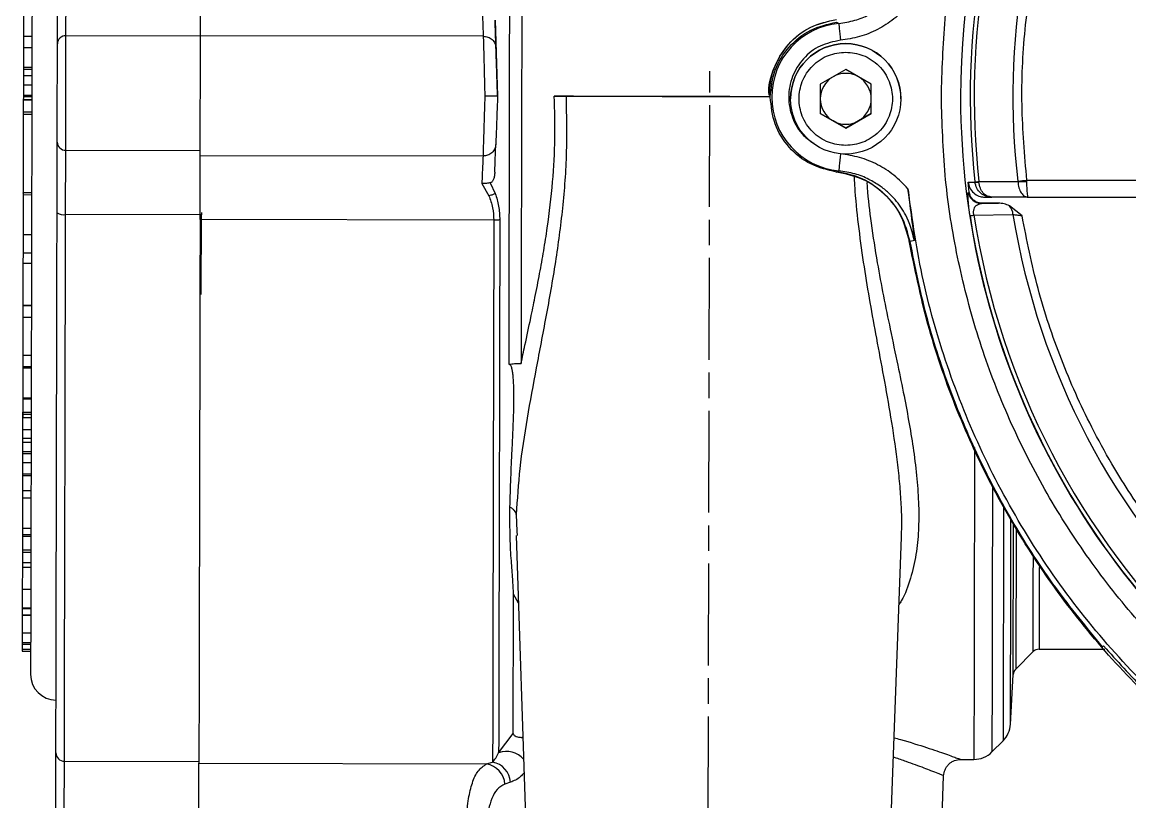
# Model space of a CAD drawing. Header units: millimetres. Extents: x 2223 to 4172, y 741 to 2119.
# Drawn here: x 2633.1 to 2763.5, y 1770.1 to 1862 of the extents above; entities that cross this region are included whole.
import ezdxf

# ---------------------------------------------------------------- set-up
doc = ezdxf.new("R2010")
doc.units = ezdxf.units.MM
doc.linetypes.add('AM_ISO08W050', pattern=[18, 12, -1.5, 3, -1.5])
doc.layers.add('AM_7', color=4, linetype='AM_ISO08W050', lineweight=25)

msp = doc.modelspace()

# ---------------------------------------------------------------- linework, layer by layer
at = {"color": 7, "linetype": 'Continuous', "lineweight": 25}
for p, q in [((2638.233, 1860.35), (2638.25, 1867.922)), ((2633.241, 1864.04), (2633.233, 1860.3)), ((2688.768, 1862.181), (2689.061, 1853.236)), ((2728.991, 1861.954), (2729.241, 1861.805)), ((2633.233, 1860.3), (2633.23, 1858.971)), ((2633.233, 1860.3), (2634.233, 1860.298)), ((2638.205, 1846.87), (2638.233, 1860.35)), ((2654.076, 1860.316), (2638.233, 1860.35)), ((2687.378, 1860.287), (2654.076, 1860.359)), ((2633.23, 1858.971), (2634.23, 1858.969)), ((2633.23, 1858.971), (2633.23, 1858.791)), ((2633.23, 1858.791), (2633.23, 1858.71)), ((2633.228, 1857.728), (2633.226, 1856.861)), ((2633.229, 1858.074), (2633.228, 1857.728)), ((2633.23, 1858.71), (2633.229, 1858.074)), ((2633.225, 1856.428), (2633.224, 1855.821)), ((2633.226, 1856.66), (2633.225, 1856.428)), ((2633.225, 1856.428), (2634.225, 1856.426)), ((2633.226, 1856.861), (2633.226, 1856.66)), ((2633.226, 1856.66), (2634.226, 1856.657)), ((2730.061, 1856.387), (2727.061, 1854.655)), ((2733.061, 1854.655), (2730.061, 1856.387)), ((2633.224, 1855.821), (2633.221, 1854.568)), ((2633.223, 1855.677), (2634.223, 1855.675)), ((2633.221, 1854.568), (2633.218, 1853.355)), ((2633.221, 1854.568), (2634.221, 1854.566)), ((2727.061, 1854.655), (2727.061, 1851.191)), ((2733.061, 1851.191), (2733.061, 1854.655)), ((2633.217, 1852.865), (2634.217, 1852.862)), ((2633.217, 1852.865), (2633.217, 1852.807)), ((2633.217, 1852.807), (2634.217, 1852.805)), ((2633.218, 1853.355), (2634.218, 1853.353)), ((2633.218, 1853.181), (2634.218, 1853.179)), ((2689.061, 1853.236), (2689.061, 1853.236)), ((2695.734, 1853.222), (2721.178, 1853.167)), ((2721.061, 1853.363), (2721.061, 1853.363)), ((2723.561, 1852.93), (2723.561, 1852.93)), ((2723.621, 1852.93), (2723.621, 1852.93)), ((2736.561, 1852.916), (2736.561, 1852.916)), ((2633.214, 1851.099), (2633.186, 1838.37)), ((2633.214, 1851.376), (2634.214, 1851.373)), ((2633.214, 1851.376), (2633.214, 1851.099)), ((2633.214, 1851.099), (2634.214, 1851.097)), ((2727.061, 1851.191), (2730.061, 1849.459)), ((2728.561, 1850.325), (2727.061, 1851.191)), ((2730.061, 1849.459), (2733.061, 1851.191)), ((2733.061, 1851.191), (2731.561, 1850.325)), ((2730.061, 1849.459), (2728.561, 1850.325)), ((2731.561, 1850.325), (2730.061, 1849.459)), ((2730.061, 1849.459), (2730.061, 1849.459)), ((2638.188, 1839.297), (2638.205, 1846.87)), ((2638.205, 1846.87), (2654.047, 1846.836)), ((2654.046, 1846.263), (2687.348, 1846.192)), ((2728.991, 1844.303), (2729.241, 1844.452)), ((2744.472, 1843.119), (2745.277, 1843.117)), ((2744.61, 1841.943), (2744.472, 1843.119)), ((2745.275, 1843.134), (2745.277, 1843.117)), ((2745.737, 1843.186), (2750.323, 1843.178)), ((2745.743, 1843.117), (2745.737, 1843.186)), ((2750.323, 1843.178), (2750.32, 1843.218)), ((2751.345, 1843.338), (2802.037, 1843.338)), ((2751.345, 1843.338), (2751.348, 1843.178)), ((2634.194, 1841.857), (2633.194, 1841.859)), ((2687.212, 1842.969), (2688.036, 1841.511)), ((2688.204, 1843.031), (2688.784, 1841.775)), ((2744.515, 1841.91), (2744.61, 1841.943)), ((2633.193, 1841.636), (2634.193, 1841.634)), ((2746.002, 1840.594), (2748.043, 1840.628)), ((2748.043, 1840.628), (2746.099, 1840.628)), ((2746.463, 1841.338), (2747.251, 1841.338)), ((2747.251, 1841.338), (2746.96, 1841.391)), ((2747.251, 1841.338), (2746.989, 1841.4)), ((2751.546, 1841.338), (2747.251, 1841.338)), ((2751.546, 1841.338), (2802.037, 1841.338)), ((2654.188, 1839.263), (2638.188, 1839.297)), ((2654.168, 1829.877), (2654.188, 1839.263)), ((2654.189, 1839.55), (2654.188, 1839.263)), ((2745.154, 1839.222), (2749.754, 1839.305)), ((2750.825, 1839.154), (2749.351, 1840.329)), ((2688.616, 1838.619), (2654.03, 1838.693)), ((2633.183, 1836.949), (2633.179, 1834.774)), ((2633.183, 1836.949), (2634.183, 1836.947)), ((2738.158, 1836.22), (2737.642, 1836.101)), ((2633.179, 1834.774), (2633.176, 1833.583)), ((2633.179, 1834.774), (2634.179, 1834.772)), ((2633.176, 1833.583), (2633.166, 1828.623)), ((2633.176, 1833.583), (2634.176, 1833.581)), ((2633.166, 1828.59), (2633.163, 1827.201)), ((2633.166, 1828.623), (2634.166, 1828.62)), ((2633.166, 1828.623), (2633.166, 1828.59)), ((2633.166, 1828.59), (2634.166, 1828.588)), ((2633.163, 1827.201), (2633.153, 1822.717)), ((2633.163, 1827.201), (2634.163, 1827.199)), ((2633.153, 1822.717), (2633.15, 1821.403)), ((2633.153, 1822.717), (2634.153, 1822.715)), ((2633.15, 1821.241), (2633.142, 1817.696)), ((2633.15, 1821.403), (2634.15, 1821.4)), ((2633.15, 1821.403), (2633.15, 1821.241)), ((2633.15, 1821.241), (2634.15, 1821.239)), ((2633.142, 1817.594), (2633.139, 1816.028)), ((2633.142, 1817.696), (2634.142, 1817.694)), ((2633.142, 1817.696), (2633.142, 1817.594)), ((2633.142, 1817.696), (2633.142, 1817.594)), ((2633.142, 1817.594), (2634.142, 1817.592)), ((2633.139, 1816.019), (2633.136, 1814.683)), ((2633.138, 1815.8), (2634.138, 1815.798)), ((2633.139, 1816.028), (2634.139, 1816.026)), ((2633.136, 1814.683), (2633.134, 1813.631)), ((2633.137, 1815.375), (2634.137, 1815.373)), ((2633.134, 1813.976), (2634.134, 1813.974)), ((2633.131, 1812.494), (2633.129, 1811.38)), ((2633.131, 1812.494), (2634.131, 1812.492)), ((2633.132, 1812.942), (2634.132, 1812.94)), ((2633.128, 1811.166), (2633.126, 1810.101)), ((2633.129, 1811.38), (2633.128, 1811.166)), ((2633.128, 1811.166), (2634.128, 1811.164)), ((2633.129, 1811.38), (2634.129, 1811.378)), ((2633.126, 1810.101), (2633.123, 1808.757)), ((2633.126, 1810.101), (2634.126, 1810.099)), ((2633.123, 1808.543), (2633.119, 1806.792)), ((2633.123, 1808.757), (2634.123, 1808.754)), ((2633.123, 1808.757), (2633.123, 1808.543)), ((2633.123, 1808.543), (2634.123, 1808.541)), ((2633.119, 1806.792), (2633.117, 1805.932)), ((2633.119, 1806.792), (2634.119, 1806.789)), ((2633.117, 1805.932), (2633.109, 1802.355)), ((2633.117, 1805.932), (2634.117, 1805.93)), ((2691.266, 1803.958), (2691.339, 1801.987)), ((2748.644, 1804.954), (2748.585, 1777.295)), ((2749.783, 1785.11), (2749.821, 1802.872)), ((2633.107, 1801.409), (2633.104, 1799.799)), ((2633.108, 1801.592), (2633.107, 1801.409)), ((2633.107, 1801.409), (2634.107, 1801.407)), ((2633.109, 1802.355), (2633.108, 1801.592)), ((2633.108, 1801.592), (2634.108, 1801.59)), ((2633.109, 1802.355), (2634.109, 1802.353)), ((2691.265, 1801.499), (2692.847, 1753.228)), ((2691.339, 1801.987), (2691.357, 1801.502)), ((2736.622, 1801.303), (2736.625, 1801.475)), ((2750.111, 1802.436), (2750.076, 1785.764)), ((2734.847, 1753.138), (2736.632, 1801.303)), ((2633.103, 1799.544), (2633.101, 1798.323)), ((2633.104, 1799.799), (2633.103, 1799.544)), ((2633.103, 1799.544), (2634.103, 1799.542)), ((2633.104, 1799.799), (2634.104, 1799.796)), ((2633.1, 1797.756), (2633.094, 1795.154)), ((2633.101, 1798.323), (2633.1, 1797.756)), ((2633.1, 1797.756), (2634.1, 1797.754)), ((2633.101, 1798.323), (2634.101, 1798.321)), ((2633.094, 1795.154), (2633.089, 1792.959)), ((2633.094, 1795.154), (2634.094, 1795.151)), ((2691.526, 1793.525), (2690.936, 1794.585)), ((2633.089, 1792.892), (2633.088, 1792.152)), ((2633.089, 1792.959), (2634.089, 1792.957)), ((2633.089, 1792.959), (2633.089, 1792.892)), ((2633.089, 1792.892), (2634.089, 1792.89)), ((2633.088, 1792.108), (2633.083, 1790.012)), ((2633.088, 1792.152), (2633.088, 1792.108)), ((2633.088, 1792.152), (2634.088, 1792.15)), ((2633.088, 1792.108), (2634.088, 1792.106)), ((2633.083, 1790.012), (2633.081, 1788.877)), ((2633.083, 1790.012), (2634.083, 1790.01)), ((2633.08, 1788.706), (2633.079, 1788.091)), ((2633.081, 1788.877), (2633.08, 1788.706)), ((2633.08, 1788.706), (2634.08, 1788.703)), ((2633.081, 1788.877), (2634.081, 1788.875)), ((2760.312, 1788.375), (2760.423, 1788.486)), ((2633.079, 1788.091), (2633.078, 1787.87)), ((2633.078, 1787.87), (2634.078, 1787.867)), ((2633.079, 1788.091), (2634.079, 1788.089)), ((2750.076, 1785.764), (2752.128, 1787.809)), ((2752.836, 1788.1), (2760.585, 1788.083)), ((2749.461, 1779.222), (2749.783, 1785.11)), ((2689.189, 1775.892), (2690.901, 1778.156)), ((2691.84, 1777.712), (2692.043, 1777.765)), ((2691.84, 1777.712), (2692.046, 1777.66)), ((2747.275, 1775.991), (2748.585, 1777.295)), ((2638.037, 1768.578), (2638.051, 1774.901)), ((2638.051, 1774.901), (2653.894, 1774.867)), ((2653.893, 1774.658), (2687.769, 1774.586)), ((2687.769, 1774.586), (2688.479, 1774.806)), ((2743.594, 1775.12), (2745.152, 1775.116)), ((2740.847, 1753.126), (2741.591, 1773.194)), ((2690.579, 1772.438), (2689.928, 1772.211))]:
    msp.add_line(p, q, dxfattribs=at)
at = {"color": 7, "linetype": 'Continuous', "lineweight": 25, "flags": 128}
for points in [[(2691.914, 1864.644), (2691.902, 1859.196), (2691.891, 1853.718), (2691.879, 1848.237), (2691.867, 1842.781), (2691.856, 1837.377), (2691.844, 1832.051), (2691.833, 1826.83), (2691.822, 1821.739)], [(2690.408, 1821.626), (2690.418, 1826.561), (2690.429, 1831.619), (2690.44, 1836.775), (2690.451, 1842.006), (2690.463, 1847.289), (2690.474, 1852.599), (2690.485, 1857.912), (2690.497, 1863.204)], [(2729.241, 1861.805), (2729.245, 1861.761), (2729.256, 1861.644), (2729.274, 1861.458), (2729.297, 1861.21), (2729.325, 1860.91), (2729.358, 1860.568), (2729.393, 1860.199), (2729.429, 1859.814)], [(2729.429, 1846.443), (2729.393, 1846.059), (2729.358, 1845.689), (2729.325, 1845.348), (2729.297, 1845.047), (2729.274, 1844.8), (2729.256, 1844.613), (2729.245, 1844.496), (2729.241, 1844.452)], [(2745.275, 1843.134), (2745.289, 1843.136), (2745.316, 1843.139), (2745.357, 1843.143), (2745.41, 1843.149), (2745.475, 1843.157), (2745.552, 1843.165), (2745.64, 1843.175), (2745.737, 1843.186)], [(2750.32, 1843.218), (2750.427, 1843.231), (2750.542, 1843.244), (2750.664, 1843.258), (2750.793, 1843.274), (2750.927, 1843.289), (2751.064, 1843.305), (2751.204, 1843.322), (2751.345, 1843.338)], [(2746.002, 1840.594), (2746.056, 1840.613), (2746.099, 1840.628)], [(2638.051, 1774.901), (2638.053, 1776.041), (2638.056, 1777.532), (2638.06, 1779.368), (2638.065, 1781.539), (2638.07, 1784.037), (2638.076, 1786.849), (2638.083, 1789.964), (2638.09, 1793.366), (2638.098, 1797.041), (2638.107, 1800.972), (2638.115, 1805.142), (2638.125, 1809.53), (2638.135, 1814.118), (2638.145, 1818.885), (2638.155, 1823.809), (2638.166, 1828.867), (2638.177, 1834.038), (2638.188, 1839.297)], [(2744.694, 1839.151), (2744.708, 1839.153), (2744.736, 1839.157), (2744.776, 1839.163), (2744.829, 1839.171), (2744.893, 1839.181), (2744.97, 1839.193), (2745.057, 1839.207), (2745.154, 1839.222)], [(2688.616, 1838.619), (2688.604, 1833.16), (2688.593, 1827.799), (2688.581, 1822.562), (2688.57, 1817.475), (2688.56, 1812.562), (2688.55, 1807.849), (2688.54, 1803.357), (2688.531, 1799.109), (2688.523, 1795.126), (2688.515, 1791.426), (2688.508, 1788.029), (2688.501, 1784.951), (2688.495, 1782.206), (2688.49, 1779.808), (2688.486, 1777.769), (2688.482, 1776.099), (2688.479, 1774.806)], [(2689.323, 1838.671), (2689.312, 1833.44), (2689.301, 1828.298), (2689.29, 1823.268), (2689.279, 1818.374), (2689.269, 1813.637), (2689.26, 1809.08), (2689.25, 1804.721), (2689.241, 1800.582), (2689.233, 1796.681), (2689.225, 1793.036), (2689.218, 1789.662), (2689.212, 1786.576), (2689.206, 1783.791), (2689.2, 1781.319), (2689.196, 1779.173), (2689.192, 1777.361), (2689.189, 1775.892)], [(2745.23, 1811.859), (2745.228, 1811.001), (2745.219, 1806.698), (2745.21, 1802.603), (2745.202, 1798.734), (2745.194, 1795.111), (2745.187, 1791.747), (2745.181, 1788.66), (2745.175, 1785.862), (2745.169, 1783.366), (2745.165, 1781.184), (2745.161, 1779.325), (2745.157, 1777.798), (2745.155, 1776.608), (2745.153, 1775.763), (2745.152, 1775.265), (2745.152, 1775.116)], [(2747.341, 1807.175), (2747.339, 1806.134), (2747.331, 1802.075), (2747.322, 1798.253), (2747.315, 1794.686), (2747.308, 1791.391), (2747.301, 1788.383), (2747.296, 1785.675), (2747.29, 1783.282), (2747.286, 1781.213), (2747.282, 1779.479), (2747.279, 1778.087), (2747.277, 1777.044), (2747.276, 1776.355), (2747.275, 1776.023), (2747.275, 1775.991)]]:
    msp.add_lwpolyline(points, dxfattribs=at)
at = {"color": 7, "linetype": 'Continuous', "lineweight": 25}
msp.add_circle((2730.061, 1852.923), 6.5, dxfattribs=at)
for centre, radius, start, end in [((2835.061, 1853.128), 91.48, 295.79271, 180), ((2835.061, 1853.128), 90.341, 353.64897, 186.35103), ((2835.061, 1853.128), 89.875, 353.64897, 186.35103), ((2835.061, 1853.128), 85.319, 353.33017, 186.66983), ((2730.061, 1853.129), 8.715, 95.40246, 264.59754), ((2638.2, 1859.381), 0.97, 88.05077, 177.92611), ((2730.061, 1852.923), 6.5, 90, 179.93876), ((2730.061, 1852.923), 6.5, 359.93876, 90), ((2730.061, 1852.923), 3, 120, 180), ((2730.061, 1852.923), 3, 60, 120), ((2730.061, 1852.923), 3, 0, 60), ((2730.061, 1852.923), 3, 180, 240), ((2730.061, 1852.923), 3, 300, 0), ((2835.061, 1853.128), 91.48, 180, 290.22656), ((2730.061, 1852.923), 3, 240, 300), ((2638.176, 1847.839), 0.97, 181.82891, 271.70426), ((2745.51, 1844.942), 1.84, 262.72784, 277.27081), ((2750.835, 1857.5), 14.332, 267.94958, 272.05017), ((2746.004, 1842.095), 1.5, 187.07071, 269.91276), ((2637.95, 1840.829), 1.551, 240.61194, 278.85648), ((2835.061, 1853.128), 90.976, 188.79238, 262.46584), ((2747.994, 1839.202), 1.764, 3.33536, 39.6988), ((2835.061, 1853.128), 86.42, 189.2043, 262.12076), ((2835.061, 1853.128), 91.441, 188.79238, 262.46584), ((2752.834, 1787.1), 1, 89.87803, 134.86738), ((2750.781, 1785.056), 1, 134.87751, 176.87751), ((2637.073, 1785.112), 3, 179.87751, 269.87751), ((2746.468, 1779.421), 3, 314.87751, 356.87751), ((2638.045, 1775.893), 0.992, 180.34725, 270.33968), ((2690.098, 1773.35), 2.7, 41.22775, 109.68883), ((2745.158, 1778.116), 3, 269.87751, 314.87751), ((2687.336, 1772.023), 2.599, 4.13755, 80.39959), ((2687.967, 1772.237), 2.62, 4.39901, 78.72064)]:
    msp.add_arc(centre, radius, start, end, dxfattribs=at)
for points in [[(2741.321, 1853.129), (2741.408, 1856.196), (2741.582, 1862.332), (2742.985, 1871.446), (2745.21, 1880.384), (2748.318, 1889.059), (2752.256, 1897.389), (2756.994, 1905.292), (2762.482, 1912.693), (2768.67, 1919.52), (2775.497, 1925.707), (2782.898, 1931.196), (2790.801, 1935.933), (2799.131, 1939.872), (2807.806, 1942.98), (2816.744, 1945.205), (2825.858, 1946.608), (2831.994, 1946.782), (2835.061, 1946.869)], [(2835.061, 1937.414), (2832.099, 1937.324), (2826.173, 1937.143), (2817.384, 1935.688), (2808.791, 1933.383), (2800.49, 1930.169), (2792.573, 1926.103), (2785.128, 1921.225), (2778.238, 1915.591), (2771.979, 1909.263), (2766.421, 1902.312), (2761.625, 1894.814), (2757.645, 1886.853), (2754.526, 1878.517), (2752.298, 1869.899), (2751.006, 1861.096), (2750.582, 1852.197), (2751.091, 1846.291), (2751.345, 1843.338)], [(2654.076, 1860.359), (2654.077, 1860.716), (2654.079, 1861.429), (2654.082, 1863.229), (2654.087, 1865.411), (2654.091, 1867.089), (2654.092, 1867.928)], [(2721.171, 1853.129), (2721.284, 1854.204), (2721.511, 1856.355), (2723.275, 1859.141), (2725.829, 1861.228), (2727.937, 1861.712), (2728.991, 1861.954)], [(2654.046, 1846.263), (2654.047, 1846.588), (2654.048, 1847.238), (2654.052, 1848.949), (2654.056, 1851.018), (2654.061, 1853.311), (2654.066, 1855.604), (2654.071, 1857.672), (2654.074, 1859.384), (2654.076, 1860.034), (2654.076, 1860.359)], [(2714.061, 1853.183), (2712.502, 1853.186), (2709.382, 1853.193), (2704.885, 1853.202), (2700.677, 1853.211), (2698.306, 1853.216), (2697.12, 1853.219)], [(2728.991, 1844.303), (2727.937, 1844.545), (2725.829, 1845.03), (2723.275, 1847.116), (2721.511, 1849.903), (2721.284, 1852.053), (2721.171, 1853.129)], [(2835.061, 1759.388), (2831.994, 1759.475), (2825.858, 1759.649), (2816.744, 1761.052), (2807.806, 1763.278), (2799.131, 1766.385), (2790.801, 1770.324), (2782.898, 1775.061), (2775.497, 1780.55), (2768.67, 1786.738), (2762.482, 1793.565), (2756.994, 1800.966), (2752.256, 1808.869), (2748.318, 1817.198), (2745.21, 1825.873), (2742.985, 1834.811), (2741.582, 1843.926), (2741.408, 1850.061), (2741.321, 1853.129)], [(2654.03, 1838.693), (2654.032, 1839.532), (2654.035, 1841.211), (2654.04, 1843.393), (2654.044, 1845.192), (2654.045, 1845.906), (2654.046, 1846.263)], [(2824.272, 1755.455), (2820.62, 1755.979), (2813.317, 1757.027), (2802.674, 1760.147), (2792.431, 1764.355), (2782.73, 1769.71), (2773.691, 1776.115), (2765.429, 1783.496), (2758.047, 1791.758), (2751.643, 1800.797), (2746.287, 1810.498), (2742.079, 1820.741), (2738.96, 1831.384), (2737.912, 1838.688), (2737.388, 1842.339)], [(2654.03, 1838.693), (2654.024, 1836.079), (2654.013, 1830.849), (2653.997, 1823.27), (2653.981, 1815.981), (2653.967, 1809.071), (2653.953, 1802.605), (2653.94, 1796.648), (2653.929, 1791.26), (2653.918, 1786.496), (2653.91, 1782.4), (2653.902, 1779.032), (2653.897, 1776.352), (2653.894, 1775.223), (2653.893, 1774.658)], [(2689.323, 1838.671), (2689.274, 1838.664), (2689.176, 1838.648), (2689.001, 1838.632), (2688.812, 1838.621), (2688.681, 1838.62), (2688.616, 1838.619)], [(2817.729, 1755.658), (2814.435, 1756.344), (2807.846, 1757.717), (2798.294, 1761.037), (2789.111, 1765.241), (2780.408, 1770.377), (2772.271, 1776.366), (2764.787, 1783.154), (2758.031, 1790.667), (2752.077, 1798.83), (2746.978, 1807.554), (2742.814, 1816.756), (2739.534, 1826.322), (2738.189, 1832.916), (2737.517, 1836.214)], [(2760.312, 1788.375), (2758.425, 1790.671), (2754.65, 1795.264), (2749.805, 1802.765), (2745.605, 1810.636), (2742.158, 1818.865), (2739.405, 1827.359), (2738.229, 1833.187), (2737.642, 1836.101)], [(2760.423, 1788.486), (2762, 1786.731), (2765.152, 1783.22), (2768.663, 1780.067), (2770.419, 1778.491)], [(2653.879, 1768.247), (2653.881, 1769.038), (2653.884, 1770.62), (2653.889, 1772.533), (2653.892, 1773.993), (2653.893, 1774.436), (2653.893, 1774.658)]]:
    msp.add_open_spline(points, degree=3, dxfattribs=at)
for points, knots in [([(2634.366, 1922.118), (2634.365, 1922.063), (2634.365, 1921.954), (2634.363, 1921.044), (2634.36, 1919.558), (2634.355, 1917.384), (2634.349, 1914.553), (2634.342, 1911.039), (2634.333, 1906.885), (2634.323, 1902.142), (2634.312, 1896.88), (2634.299, 1891.188), (2634.287, 1885.166), (2634.273, 1878.943), (2634.26, 1872.577), (2634.246, 1866.224), (2634.232, 1859.886), (2634.224, 1855.707), (2634.219, 1853.618)], [0, 0, 0, 0, 0.058246, 0.11649693, 0.17824009, 0.23998813, 0.30380301, 0.36862551, 0.4341376, 0.5, 0.56586239, 0.63137448, 0.69619698, 0.76001186, 0.82175502, 0.88350306, 0.9417503, 1, 1, 1, 1]), ([(2729.241, 1861.805), (2729.882, 1861.902), (2731.105, 1862.086), (2732.584, 1862.688), (2733.673, 1863.304), (2734.439, 1863.846), (2735.727, 1864.94), (2737.307, 1866.899), (2737.878, 1869.006), (2738.158, 1870.037)], [0, 0, 0, 0, 0.1490589, 0.284486, 0.365253, 0.4374072, 0.5004523, 0.7554674, 1, 1, 1, 1]), ([(2637.231, 1859.416), (2637.232, 1859.807), (2637.234, 1860.602), (2637.238, 1862.592), (2637.243, 1865.006), (2637.247, 1866.843), (2637.249, 1867.746)], [0, 0, 0, 0, 0.2457963, 0.5, 0.7542037, 1, 1, 1, 1]), ([(2687.256, 1863.511), (2687.283, 1862.796), (2687.335, 1861.413), (2687.364, 1860.654), (2687.378, 1860.287)], [0, 0, 0, 0, 0.5167256, 1, 1, 1, 1]), ([(2737.388, 1863.918), (2736.854, 1863.366), (2735.789, 1862.264), (2733.832, 1861.044), (2731.704, 1860.158), (2730.189, 1859.929), (2729.429, 1859.814)], [0, 0, 0, 0, 0.250755, 0.4999887, 0.7492331, 1, 1, 1, 1]), ([(2688.875, 1858.927), (2688.862, 1859.312), (2688.836, 1860.093), (2688.791, 1861.478), (2688.768, 1862.181)], [0, 0, 0, 0, 0.4921548, 1, 1, 1, 1]), ([(2721.063, 1853.363), (2721.063, 1853.366), (2720.87, 1854.431), (2721.554, 1856.64), (2723.157, 1859.438), (2725.782, 1861.549), (2727.903, 1862.04), (2728.964, 1862.286)], [0, 0, 0, 0, 0.0007305, 0.2505479, 0.5003652, 0.7501826, 1, 1, 1, 1]), ([(2721.061, 1853.373), (2721.116, 1854.118), (2721.207, 1855.373), (2721.944, 1857.425), (2723.328, 1859.576), (2725.809, 1861.567), (2727.935, 1862.051), (2728.964, 1862.286)], [0, 0, 0, 0, 0.17216565, 0.28957594, 0.50053694, 0.75812355, 1, 1, 1, 1]), ([(2687.378, 1860.288), (2687.563, 1860.269), (2687.947, 1860.231), (2688.445, 1859.918), (2688.795, 1859.461), (2688.849, 1859.1), (2688.875, 1858.927)], [0, 0, 0, 0, 0.2401532, 0.4994831, 0.7591014, 1, 1, 1, 1]), ([(2687.378, 1860.287), (2687.385, 1860.022), (2687.399, 1859.482), (2687.434, 1858.081), (2687.477, 1856.494), (2687.52, 1854.83), (2687.546, 1853.796), (2687.56, 1853.239)], [0, 0, 0, 0, 0.210699, 0.4283077, 0.6613624, 0.8175755, 1, 1, 1, 1]), ([(2633.23, 1858.971), (2633.229, 1858.496), (2633.227, 1857.414), (2633.226, 1856.852), (2633.226, 1856.7), (2633.226, 1856.66)], [0, 0, 0, 0, 0.3643853, 0.8308514, 1, 1, 1, 1]), ([(2637.219, 1853.612), (2637.22, 1854.224), (2637.223, 1855.476), (2637.227, 1857.192), (2637.23, 1858.611), (2637.231, 1859.152), (2637.231, 1859.416)], [0, 0, 0, 0, 0.244178, 0.5, 0.755822, 1, 1, 1, 1]), ([(2689.061, 1853.236), (2689.041, 1853.852), (2689.001, 1855.084), (2688.946, 1856.755), (2688.9, 1858.14), (2688.883, 1858.665), (2688.875, 1858.927)], [0, 0, 0, 0, 0.2499144, 0.4998312, 0.749722, 1, 1, 1, 1]), ([(2729.429, 1859.814), (2728.615, 1859.648), (2726.987, 1859.315), (2724.981, 1857.741), (2723.655, 1855.612), (2723.188, 1853.123), (2723.668, 1850.67), (2724.767, 1848.717), (2725.882, 1847.974), (2726.308, 1847.69)], [0, 0, 0, 0, 0.1511127, 0.3022254, 0.453338, 0.6044507, 0.7555634, 0.9066761, 1, 1, 1, 1]), ([(2730.061, 1847.423), (2729.369, 1847.497), (2728.305, 1847.61), (2727.024, 1848.296), (2726.144, 1849.005), (2725.43, 1849.887), (2724.765, 1851.167), (2724.428, 1852.923), (2724.765, 1854.68), (2725.43, 1855.96), (2726.144, 1856.841), (2727.024, 1857.551), (2728.305, 1858.237), (2729.369, 1858.35), (2730.061, 1858.423)], [0, 0, 0, 0, 0.1197284, 0.1841803, 0.25, 0.3158197, 0.3802716, 0.5, 0.6197284, 0.6841803, 0.75, 0.8158197, 0.8802716, 1, 1, 1, 1]), ([(2730.061, 1858.423), (2730.753, 1858.35), (2731.817, 1858.237), (2733.098, 1857.551), (2733.978, 1856.841), (2734.692, 1855.96), (2735.356, 1854.68), (2735.694, 1852.923), (2735.356, 1851.167), (2734.692, 1849.887), (2733.978, 1849.005), (2733.098, 1848.296), (2731.817, 1847.61), (2730.753, 1847.497), (2730.061, 1847.423)], [0, 0, 0, 0, 0.1197284, 0.1841803, 0.25, 0.3158197, 0.3802716, 0.5, 0.6197284, 0.6841803, 0.75, 0.8158197, 0.8802716, 1, 1, 1, 1]), ([(2633.225, 1856.428), (2633.225, 1856.401), (2633.225, 1856.345), (2633.225, 1856.195), (2633.224, 1855.986), (2633.224, 1855.806), (2633.224, 1855.699), (2633.223, 1855.677)], [0, 0, 0, 0, 0.2821351, 0.5661087, 0.7576061, 0.9501635, 1, 1, 1, 1]), ([(2634.219, 1853.618), (2634.215, 1851.529), (2634.206, 1847.351), (2634.192, 1841.012), (2634.179, 1834.66), (2634.165, 1828.294), (2634.152, 1822.071), (2634.139, 1816.048), (2634.127, 1810.357), (2634.115, 1805.095), (2634.105, 1800.352), (2634.096, 1796.198), (2634.089, 1792.684), (2634.083, 1789.853), (2634.078, 1787.679), (2634.075, 1786.193), (2634.073, 1785.283), (2634.073, 1785.173), (2634.073, 1785.118)], [0, 0, 0, 0, 0.05824723, 0.11649692, 0.17824009, 0.23998812, 0.30380301, 0.36862551, 0.43413759, 0.5, 0.5658624, 0.63137448, 0.69619698, 0.76001187, 0.82175503, 0.88350307, 0.94174906, 1, 1, 1, 1]), ([(2637.207, 1847.808), (2637.207, 1848.072), (2637.208, 1848.613), (2637.211, 1850.031), (2637.215, 1851.748), (2637.218, 1853), (2637.219, 1853.612)], [0, 0, 0, 0, 0.244178, 0.5, 0.755822, 1, 1, 1, 1]), ([(2633.217, 1852.806), (2633.216, 1852.403), (2633.215, 1851.713), (2633.214, 1851.475), (2633.214, 1851.376)], [0, 0, 0, 0, 0.58376, 1, 1, 1, 1]), ([(2633.218, 1853.305), (2633.218, 1853.24), (2633.218, 1853.032), (2633.218, 1852.933), (2633.217, 1852.865)], [0, 0, 0, 0, 0.30921114, 1, 1, 1, 1]), ([(2633.218, 1853.355), (2633.218, 1853.351), (2633.218, 1853.345), (2633.218, 1853.286), (2633.218, 1853.216), (2633.218, 1853.181)], [0, 0, 0, 0, 0.35685995, 0.67713998, 1, 1, 1, 1]), ([(2687.56, 1853.239), (2687.544, 1852.682), (2687.513, 1851.648), (2687.463, 1849.983), (2687.413, 1848.397), (2687.372, 1846.996), (2687.356, 1846.457), (2687.348, 1846.192)], [0, 0, 0, 0, 0.1824675, 0.3387374, 0.5719456, 0.7894595, 1, 1, 1, 1]), ([(2689.061, 1853.236), (2689.048, 1853.236), (2689.019, 1853.236), (2688.799, 1853.237), (2688.513, 1853.239), (2688.229, 1853.24), (2687.904, 1853.24), (2687.675, 1853.24), (2687.56, 1853.239)], [0, 0, 0, 0, 0.18848, 0.4272136, 0.5636211, 0.7073559, 0.8543277, 1, 1, 1, 1]), ([(2689.061, 1853.236), (2689.038, 1852.618), (2688.993, 1851.389), (2688.931, 1849.728), (2688.88, 1848.341), (2688.86, 1847.813), (2688.85, 1847.546)], [0, 0, 0, 0, 0.2507124, 0.4986063, 0.745722, 1, 1, 1, 1]), ([(2697.12, 1853.219), (2697.169, 1851.011), (2697.267, 1846.595), (2696.76, 1840.063), (2695.892, 1833.587), (2694.778, 1827.308), (2693.593, 1821.172), (2692.496, 1815.22), (2691.594, 1809.423), (2691.374, 1805.754), (2691.266, 1803.958)], [0, 0, 0, 0, 0.12502924, 0.2499672, 0.37284969, 0.50156063, 0.62399412, 0.74790032, 0.87659793, 1, 1, 1, 1]), ([(2691.822, 1821.739), (2691.977, 1822.462), (2692.357, 1824.235), (2692.913, 1826.835), (2693.496, 1829.648), (2694.013, 1832.285), (2694.502, 1835.021), (2695.067, 1838.606), (2695.584, 1843.014), (2695.883, 1848.203), (2695.783, 1851.571), (2695.734, 1853.222)], [0, 0, 0, 0, 0.0735541, 0.1803514, 0.2595907, 0.3508784, 0.4369274, 0.5223462, 0.6912899, 0.8487585, 1, 1, 1, 1]), ([(2697.12, 1853.219), (2696.947, 1853.219), (2696.659, 1853.22), (2696.169, 1853.221), (2695.879, 1853.222), (2695.734, 1853.222)], [0, 0, 0, 0, 0.4297583, 0.7147964, 1, 1, 1, 1]), ([(2721.178, 1853.167), (2720.361, 1853.169), (2718.06, 1853.174), (2715.629, 1853.179), (2714.061, 1853.183)], [0, 0, 0, 0, 0.35526271, 1, 1, 1, 1]), ([(2637.189, 1839.478), (2637.191, 1840.381), (2637.195, 1842.218), (2637.2, 1844.632), (2637.204, 1846.622), (2637.206, 1847.417), (2637.207, 1847.808)], [0, 0, 0, 0, 0.24579633, 0.5, 0.75420367, 1, 1, 1, 1]), ([(2688.85, 1847.546), (2688.824, 1847.373), (2688.769, 1847.013), (2688.417, 1846.556), (2687.917, 1846.246), (2687.533, 1846.209), (2687.348, 1846.192)], [0, 0, 0, 0, 0.2408964, 0.5005148, 0.7598458, 1, 1, 1, 1]), ([(2688.73, 1844.292), (2688.756, 1844.991), (2688.807, 1846.376), (2688.836, 1847.158), (2688.85, 1847.546)], [0, 0, 0, 0, 0.5043694, 1, 1, 1, 1]), ([(2687.348, 1846.192), (2687.333, 1845.825), (2687.3, 1845.066), (2687.242, 1843.683), (2687.212, 1842.969)], [0, 0, 0, 0, 0.4833289, 1, 1, 1, 1]), ([(2737.388, 1842.339), (2736.854, 1842.892), (2735.789, 1843.993), (2733.832, 1845.213), (2731.704, 1846.099), (2730.189, 1846.328), (2729.429, 1846.443)], [0, 0, 0, 0, 0.250755, 0.4999887, 0.7492331, 1, 1, 1, 1]), ([(2729.106, 1844.372), (2730.084, 1844.153), (2732.102, 1843.701), (2734.677, 1841.841), (2736.684, 1839.301), (2737.239, 1837.243), (2737.517, 1836.214)], [0, 0, 0, 0, 0.2386895, 0.4924596, 0.7462298, 1, 1, 1, 1]), ([(2738.158, 1836.22), (2737.883, 1837.254), (2737.513, 1838.647), (2736.558, 1840.181), (2735.879, 1841.061), (2735.064, 1841.9), (2734.046, 1842.726), (2732.734, 1843.509), (2731.105, 1844.171), (2729.882, 1844.355), (2729.241, 1844.452)], [0, 0, 0, 0, 0.2442896, 0.329036, 0.4144898, 0.500125, 0.5979924, 0.7157703, 0.8510724, 1, 1, 1, 1]), ([(2688.73, 1844.292), (2688.72, 1844.143), (2688.701, 1843.861), (2688.619, 1843.524), (2688.522, 1843.3), (2688.432, 1843.166), (2688.325, 1843.068), (2688.244, 1843.044), (2688.204, 1843.031)], [0, 0, 0, 0, 0.2899249, 0.5479671, 0.6695696, 0.7795481, 0.889482, 1, 1, 1, 1]), ([(2737.642, 1836.101), (2737.36, 1837.133), (2736.799, 1839.195), (2734.78, 1841.739), (2732.131, 1843.621), (2730.038, 1844.075), (2728.991, 1844.303)], [0, 0, 0, 0, 0.2500466, 0.4994486, 0.7493959, 1, 1, 1, 1]), ([(2736.625, 1801.475), (2736.641, 1802.005), (2736.68, 1803.299), (2736.597, 1805.44), (2736.414, 1807.895), (2736.046, 1811.196), (2735.431, 1815.29), (2734.578, 1820.067), (2733.73, 1824.585), (2732.944, 1828.889), (2732.222, 1833.186), (2731.616, 1837.559), (2731.224, 1841.098), (2731.116, 1843.144), (2731.087, 1843.698)], [0, 0, 0, 0, 0.0433409, 0.1057315, 0.1690542, 0.2334738, 0.3560005, 0.4712292, 0.5764178, 0.6730238, 0.7674205, 0.8671142, 0.9640265, 1, 1, 1, 1]), ([(2732.546, 1843.082), (2732.559, 1842.874), (2732.658, 1841.261), (2733.06, 1838.09), (2733.711, 1833.835), (2734.498, 1829.677), (2735.322, 1825.647), (2736.155, 1821.715), (2736.916, 1818.003), (2737.548, 1814.643), (2738.075, 1811.381), (2738.466, 1808.172), (2738.675, 1805.042), (2738.657, 1802.065), (2738.379, 1799.184), (2737.718, 1796.404), (2737.029, 1794.454), (2736.425, 1793.508), (2736.338, 1793.372)], [0, 0, 0, 0, 0.0106831, 0.0830391, 0.1654713, 0.2356481, 0.3074556, 0.3870321, 0.4564613, 0.5207151, 0.5842217, 0.6523923, 0.7186099, 0.7834568, 0.8491663, 0.917494, 0.9880997, 1, 1, 1, 1]), ([(2744.472, 1843.119), (2744.521, 1842.89), (2744.624, 1842.412), (2745.091, 1841.82), (2745.681, 1841.46), (2746.161, 1841.346), (2746.404, 1841.34), (2746.463, 1841.338)], [0, 0, 0, 0, 0.2384851, 0.4994878, 0.7493253, 0.9396747, 1, 1, 1, 1]), ([(2746.96, 1841.391), (2746.825, 1841.407), (2746.454, 1841.453), (2745.922, 1841.804), (2745.44, 1842.379), (2745.332, 1842.869), (2745.277, 1843.117)], [0, 0, 0, 0, 0.1562506, 0.4311733, 0.712703, 1, 1, 1, 1]), ([(2746.989, 1841.4), (2746.899, 1841.415), (2746.63, 1841.46), (2746.236, 1841.805), (2745.868, 1842.379), (2745.785, 1842.869), (2745.743, 1843.117)], [0, 0, 0, 0, 0.138579, 0.4192597, 0.7066858, 1, 1, 1, 1]), ([(2750.323, 1843.178), (2750.353, 1842.924), (2750.413, 1842.421), (2750.709, 1841.819), (2751.1, 1841.415), (2751.398, 1841.364), (2751.546, 1841.338)], [0, 0, 0, 0, 0.2577147, 0.5100976, 0.7565093, 1, 1, 1, 1]), ([(2751.348, 1843.178), (2751.353, 1842.939), (2751.362, 1842.448), (2751.405, 1841.868), (2751.456, 1841.535), (2751.503, 1841.368), (2751.531, 1841.348), (2751.546, 1841.338)], [0, 0, 0, 0, 0.24183895, 0.49912391, 0.70899919, 0.84445044, 1, 1, 1, 1]), ([(2633.194, 1841.816), (2633.194, 1841.828), (2633.194, 1841.88), (2633.194, 1841.742), (2633.193, 1841.636)], [0, 0, 0, 0, 0.23224333, 1, 1, 1, 1]), ([(2688.204, 1843.031), (2688.061, 1843.005), (2687.771, 1842.951), (2687.4, 1842.963), (2687.212, 1842.969)], [0, 0, 0, 0, 0.4935466, 1, 1, 1, 1]), ([(2688.784, 1841.775), (2688.688, 1841.721), (2688.535, 1841.636), (2688.267, 1841.552), (2688.115, 1841.525), (2688.036, 1841.511)], [0, 0, 0, 0, 0.454384, 0.7189542, 1, 1, 1, 1]), ([(2688.784, 1841.775), (2688.94, 1841.287), (2689.251, 1840.312), (2689.299, 1839.218), (2689.323, 1838.671)], [0, 0, 0, 0, 0.5006519, 1, 1, 1, 1]), ([(2737.388, 1842.339), (2737.508, 1841.271), (2737.749, 1839.125), (2738.021, 1837.191), (2738.158, 1836.22)], [0, 0, 0, 0, 0.49755733, 1, 1, 1, 1]), ([(2744.694, 1839.151), (2744.663, 1839.361), (2744.6, 1839.793), (2744.533, 1840.375), (2744.487, 1840.88), (2744.457, 1841.385), (2744.458, 1841.81), (2744.496, 1841.876), (2744.515, 1841.91)], [0, 0, 0, 0, 0.1207862, 0.249076, 0.3731346, 0.5013753, 0.7404661, 1, 1, 1, 1]), ([(2746.099, 1840.628), (2745.991, 1840.635), (2745.783, 1840.648), (2745.438, 1840.764), (2745.067, 1841.001), (2744.732, 1841.414), (2744.65, 1841.768), (2744.61, 1841.943)], [0, 0, 0, 0, 0.150225, 0.2871088, 0.5005337, 0.7538342, 1, 1, 1, 1]), ([(2633.193, 1841.636), (2633.193, 1841.45), (2633.192, 1841.153), (2633.191, 1840.361), (2633.189, 1839.508), (2633.187, 1838.459), (2633.185, 1837.581), (2633.184, 1837.057), (2633.183, 1836.949)], [0, 0, 0, 0, 0.2971115, 0.4738096, 0.6178895, 0.7619023, 0.9507985, 1, 1, 1, 1]), ([(2688.036, 1841.511), (2688.206, 1841.05), (2688.538, 1840.149), (2688.59, 1839.122), (2688.616, 1838.619)], [0, 0, 0, 0, 0.5115088, 1, 1, 1, 1]), ([(2745.154, 1839.222), (2745.142, 1839.289), (2745.116, 1839.423), (2745.111, 1839.617), (2745.129, 1839.791), (2745.204, 1840.105), (2745.485, 1840.492), (2745.8, 1840.554), (2746.002, 1840.594)], [0, 0, 0, 0, 0.0574109, 0.1145191, 0.1752599, 0.2413213, 0.5124894, 1, 1, 1, 1]), ([(2749.351, 1840.329), (2749.141, 1840.417), (2748.723, 1840.594), (2748.269, 1840.617), (2748.043, 1840.628)], [0, 0, 0, 0, 0.5015357, 1, 1, 1, 1]), ([(2637.053, 1775.887), (2637.054, 1776.413), (2637.056, 1777.475), (2637.062, 1780.014), (2637.069, 1783.283), (2637.077, 1787.346), (2637.088, 1792.158), (2637.099, 1797.65), (2637.112, 1803.744), (2637.127, 1810.347), (2637.141, 1817.326), (2637.157, 1824.568), (2637.173, 1831.945), (2637.184, 1836.982), (2637.189, 1839.478)], [0, 0, 0, 0, 0.07995876, 0.16137147, 0.24414236, 0.32889261, 0.41421659, 0.49999999, 0.58577836, 0.67110241, 0.75585763, 0.83862366, 0.92003884, 1, 1, 1, 1]), ([(2749.754, 1839.305), (2749.895, 1839.286), (2750.12, 1839.257), (2750.497, 1839.204), (2750.713, 1839.171), (2750.825, 1839.154)], [0, 0, 0, 0, 0.4463965, 0.7099365, 1, 1, 1, 1]), ([(2823.087, 1768.585), (2820.707, 1768.975), (2818.016, 1769.416), (2815.056, 1770.115), (2814.136, 1770.342), (2813.22, 1770.579), (2812.305, 1770.827), (2811.394, 1771.084), (2810.756, 1771.272), (2810.151, 1771.455), (2809.102, 1771.777), (2807.52, 1772.295), (2805.739, 1772.927), (2804.193, 1773.51), (2802.95, 1774.005), (2801.919, 1774.433), (2801.127, 1774.771), (2800.339, 1775.117), (2799.555, 1775.471), (2798.774, 1775.833), (2798.229, 1776.093), (2797.71, 1776.343), (2796.644, 1776.864), (2794.946, 1777.737), (2792.936, 1778.845), (2790.741, 1780.126), (2788.507, 1781.527), (2786.436, 1782.928), (2785.193, 1783.813), (2784.131, 1784.588), (2782.967, 1785.464), (2781.443, 1786.664), (2780.177, 1787.71), (2779.164, 1788.576), (2778.395, 1789.25), (2777.634, 1789.934), (2776.882, 1790.626), (2776.137, 1791.327), (2775.624, 1791.823), (2775.171, 1792.266), (2773.703, 1793.716), (2771.333, 1796.23), (2768.344, 1799.78), (2765.739, 1803.211), (2763.418, 1806.613), (2761.161, 1810.279), (2758.375, 1815.36), (2755.321, 1822.204), (2752.518, 1830.54), (2751.39, 1836.282), (2750.825, 1839.154)], [0, 0, 0, 0, 0.0669054, 0.0756699, 0.0844343, 0.0931986, 0.1019628, 0.110727, 0.119491, 0.1204246, 0.1282783, 0.1499631, 0.1666235, 0.1807533, 0.1958166, 0.2037808, 0.2117449, 0.219709, 0.2276731, 0.2356371, 0.2436011, 0.2444503, 0.2516161, 0.2765316, 0.2974645, 0.315335, 0.3470796, 0.3706379, 0.3847586, 0.3894352, 0.4071383, 0.4252052, 0.4432721, 0.4527358, 0.4621996, 0.4716633, 0.481127, 0.4905907, 0.5000544, 0.5009281, 0.5082098, 0.5573213, 0.596775, 0.6369947, 0.6768853, 0.7110643, 0.7564848, 0.8376565, 0.9188283, 1, 1, 1, 1]), ([(2690.408, 1821.626), (2690.614, 1821.675), (2690.911, 1821.745), (2691.324, 1821.759), (2691.58, 1821.756), (2691.727, 1821.746), (2691.822, 1821.739)], [0, 0, 0, 0, 0.4995698, 0.7194287, 0.8167952, 1, 1, 1, 1]), ([(2690.522, 1804.829), (2690.552, 1805.972), (2690.609, 1808.135), (2690.764, 1811.211), (2690.885, 1813.784), (2690.96, 1815.815), (2690.992, 1817.575), (2690.978, 1819.06), (2690.915, 1820.158), (2690.825, 1820.843), (2690.75, 1821.194), (2690.67, 1821.423), (2690.595, 1821.558), (2690.52, 1821.622), (2690.456, 1821.636), (2690.424, 1821.629), (2690.408, 1821.626)], [0, 0, 0, 0, 0.213401, 0.4039718, 0.5420183, 0.6577816, 0.7501722, 0.8401378, 0.9096308, 0.9385991, 0.9617469, 0.9747371, 0.9850297, 0.9931081, 0.9966201, 1, 1, 1, 1]), ([(2633.139, 1815.989), (2633.139, 1815.996), (2633.139, 1816.018), (2633.138, 1815.818), (2633.138, 1815.56), (2633.137, 1815.418)], [0, 0, 0, 0, 0.1818352, 0.549382, 1, 1, 1, 1]), ([(2633.138, 1815.8), (2633.138, 1815.753), (2633.138, 1815.667), (2633.138, 1815.519), (2633.137, 1815.424), (2633.137, 1815.375)], [0, 0, 0, 0, 0.3795737, 0.6815332, 1, 1, 1, 1]), ([(2633.139, 1816.028), (2633.139, 1816.013), (2633.139, 1815.983), (2633.138, 1815.925), (2633.138, 1815.855), (2633.138, 1815.806), (2633.138, 1815.8)], [0, 0, 0, 0, 0.2520201, 0.5042319, 0.9403511, 1, 1, 1, 1]), ([(2633.137, 1815.418), (2633.137, 1815.167), (2633.136, 1814.75), (2633.134, 1813.972), (2633.133, 1813.219), (2633.132, 1812.757), (2633.131, 1812.494)], [0, 0, 0, 0, 0.31350513, 0.52095186, 0.72715375, 1, 1, 1, 1]), ([(2633.137, 1815.375), (2633.137, 1815.248), (2633.136, 1814.926), (2633.135, 1814.436), (2633.135, 1814.126), (2633.134, 1813.976)], [0, 0, 0, 0, 0.2516938, 0.63895425, 1, 1, 1, 1]), ([(2633.134, 1813.976), (2633.134, 1813.724), (2633.133, 1813.282), (2633.132, 1812.968), (2633.132, 1812.967), (2633.132, 1812.966)], [0, 0, 0, 0, 0.4389962, 0.7712172, 1, 1, 1, 1]), ([(2690.936, 1794.585), (2690.912, 1795.175), (2690.859, 1796.46), (2690.659, 1798.601), (2690.507, 1801.368), (2690.517, 1803.596), (2690.522, 1804.829)], [0, 0, 0, 0, 0.1881741, 0.4099933, 0.6735642, 1, 1, 1, 1]), ([(2691.266, 1803.958), (2691.247, 1804.039), (2691.208, 1804.203), (2691.05, 1804.438), (2690.825, 1804.654), (2690.623, 1804.771), (2690.522, 1804.829)], [0, 0, 0, 0, 0.2445592, 0.4961213, 0.7496829, 1, 1, 1, 1]), ([(2749.463, 1779.257), (2749.464, 1779.331), (2749.464, 1779.475), (2749.466, 1780.587), (2749.47, 1782.213), (2749.474, 1784.082), (2749.478, 1785.941), (2749.481, 1787.633), (2749.485, 1789.412), (2749.489, 1791.251), (2749.493, 1793.125), (2749.498, 1795.437), (2749.504, 1798.548), (2749.51, 1801.388), (2749.514, 1803.265), (2749.515, 1803.576)], [0, 0, 0, 0, 0.1222345, 0.2380493, 0.3474439, 0.4504178, 0.5155096, 0.5777461, 0.6371272, 0.6936527, 0.7473227, 0.7981371, 0.8808814, 0.9802767, 1, 1, 1, 1]), ([(2752.128, 1787.809), (2752.129, 1787.936), (2752.129, 1788.192), (2752.134, 1790.206), (2752.141, 1793.483), (2752.147, 1796.497), (2752.152, 1798.698), (2752.152, 1799.038)], [0, 0, 0, 0, 0.2390865, 0.4781731, 0.7172596, 0.9563461, 1, 1, 1, 1]), ([(2752.857, 1798.049), (2752.854, 1796.586), (2752.848, 1793.579), (2752.841, 1790.517), (2752.837, 1788.474), (2752.836, 1788.225), (2752.836, 1788.1)], [0, 0, 0, 0, 0.2400983, 0.4933988, 0.7466994, 1, 1, 1, 1]), ([(2690.901, 1778.156), (2690.903, 1779.03), (2690.906, 1780.777), (2690.914, 1784.557), (2690.924, 1789.068), (2690.932, 1792.746), (2690.936, 1794.585)], [0, 0, 0, 0, 0.2500001, 0.5000002, 0.7500001, 1, 1, 1, 1]), ([(2690.901, 1778.156), (2690.91, 1778.103), (2690.927, 1778.005), (2691.103, 1777.874), (2691.401, 1777.767), (2691.694, 1777.73), (2691.84, 1777.712)], [0, 0, 0, 0, 0.2820139, 0.5300816, 0.7657386, 1, 1, 1, 1]), ([(2735.756, 1777.667), (2736.007, 1777.598), (2737.489, 1777.191), (2739.684, 1776.489), (2741.938, 1775.723), (2743.334, 1775.216), (2743.508, 1775.152), (2743.594, 1775.12)], [0, 0, 0, 0, 0.049705, 0.2944723, 0.5353967, 0.7700573, 1, 1, 1, 1]), ([(2637.038, 1768.932), (2637.04, 1769.779), (2637.044, 1771.501), (2637.048, 1773.593), (2637.051, 1775.178), (2637.052, 1775.653), (2637.053, 1775.887)], [0, 0, 0, 0, 0.2457963, 0.5, 0.7542037, 1, 1, 1, 1]), ([(2688.479, 1774.806), (2688.598, 1774.941), (2688.83, 1775.203), (2689.071, 1775.666), (2689.189, 1775.892)], [0, 0, 0, 0, 0.5119709, 1, 1, 1, 1]), ([(2741.591, 1773.194), (2741.591, 1773.194), (2741.675, 1773.16), (2741.44, 1773.255), (2740.987, 1773.438), (2740.218, 1773.741), (2739.3, 1774.093), (2738.326, 1774.454), (2737.156, 1774.871), (2736.269, 1775.178), (2735.718, 1775.355), (2735.671, 1775.37)], [0, 0, 0, 0, 0.0000281, 0.1640831, 0.3278113, 0.494113, 0.6143004, 0.7411482, 0.8580061, 0.9880442, 1, 1, 1, 1]), ([(2685.396, 1768.179), (2685.467, 1768.978), (2685.605, 1770.544), (2686.065, 1772.431), (2686.742, 1773.911), (2687.416, 1774.353), (2687.769, 1774.586)], [0, 0, 0, 0, 0.2456313, 0.4818963, 0.7279559, 1, 1, 1, 1]), ([(2741.59, 1773.177), (2741.624, 1773.425), (2741.675, 1773.807), (2741.932, 1774.261), (2742.194, 1774.572), (2742.515, 1774.821), (2742.979, 1775.06), (2743.362, 1775.096), (2743.611, 1775.12)], [0, 0, 0, 0, 0.2397074, 0.3685253, 0.5000082, 0.6314899, 0.7603044, 1, 1, 1, 1]), ([(2692.181, 1773.543), (2692.04, 1773.382), (2691.529, 1772.796), (2690.978, 1772.588), (2690.579, 1772.438)], [0, 0, 0, 0, 0.2757141, 1, 1, 1, 1]), ([(2689.928, 1772.211), (2689.605, 1772.037), (2688.989, 1771.705), (2688.374, 1770.602), (2687.954, 1769.187), (2687.832, 1768.023), (2687.767, 1767.406)], [0, 0, 0, 0, 0.2703279, 0.514495, 0.7428516, 1, 1, 1, 1])]:
    msp.add_open_spline(points, degree=3, knots=knots, dxfattribs=at)
at = {"layer": 'AM_7'}
msp.add_line((2713.841, 1750.183), (2714.067, 1856.183), dxfattribs=at)

doc.saveas('drawing.dxf')
